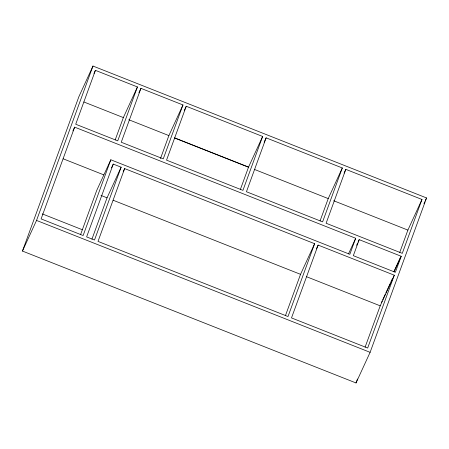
<?xml version="1.0" encoding="UTF-8"?>
<svg xmlns="http://www.w3.org/2000/svg" width="449" height="449" viewBox="0 0 449 449"><rect width="100%" height="100%" fill="white"/><g stroke="black" fill="none" stroke-linecap="round" stroke-linejoin="round"><path stroke-width="0.67" d="M22.45 251.058L78.889 96.67L92.977 66.042L426.55 197.942L370.111 352.33L356.023 382.958L22.45 251.058L36.537 220.431L92.977 66.042M74.652 127.146L41.106 218.904L83.127 235.523L110.819 159.782L349.833 254.291L355.692 238.267L74.652 127.146L72.923 130.895M95.418 70.341L75.713 124.233L117.739 140.846L137.439 86.954L95.418 70.341L93.976 73.468M80.691 234.288L96.731 190.41L110.819 159.782M115.185 139.931L123.352 117.587L137.439 86.954M113.255 164.081L86.629 236.904L94.509 240.019L121.135 167.196L113.255 164.081L111.532 167.831M140.941 88.341L121.241 142.232L163.268 158.851L182.968 104.959L140.941 88.341L138.932 92.718M91.938 239.16L107.047 197.824L121.135 167.196M124.637 168.583L98.011 241.405L288 316.528L314.626 243.706L124.637 168.583L123.2 171.703M160.473 158.587L168.88 135.587L182.968 104.959M186.245 106.256L166.545 160.147L242.937 190.354L262.637 136.462L186.245 106.256L184.23 110.628M240.327 189.562L248.55 167.09L174.745 137.905M266.139 137.849L246.439 191.74L322.612 221.857L342.312 167.965L266.139 137.849L264.13 142.221M285.424 315.664L300.538 274.333L314.626 243.706M320.053 220.936L328.225 198.593L342.312 167.965M318.128 245.087L291.502 317.914L367.669 348.031L394.295 275.209L318.128 245.087L316.399 248.836M345.814 169.352L326.114 223.243L402.282 253.359L421.981 199.468L345.814 169.352L344.086 173.101M359.194 239.654L353.335 255.677L395.361 272.296L401.215 256.272L359.194 239.654L358.044 242.157M365.099 347.167L380.208 305.836L394.295 275.209M399.728 252.439L407.894 230.096L421.981 199.468M356.023 382.958L357.466 379.007M262.637 136.462L248.493 167.213L174.689 138.034M348.503 253.898L355.692 238.267M356.607 245.277L357.466 243.403M423.963 203.565L424.827 201.691M425.399 200.439L426.55 197.942M393.947 271.488L400.559 257.109M394.031 271.898L401.215 256.272M381.56 302.295L382.133 301.049M382.711 299.797L385.298 294.174M385.871 292.922L390.187 283.543M390.759 282.292L392.482 278.543M83.912 101.99L123.352 117.587M128.796 119.737L168.88 135.587M254.656 169.503L328.225 198.593M333.68 200.748L407.894 230.096M63.135 158.789L103.697 174.829M100.986 195.427L107.047 197.824M113.154 200.237L300.538 274.333M306.628 276.741L380.208 305.836M42.268 213.887L82.352 229.736M36.537 220.431L370.111 352.33"/></g></svg>
